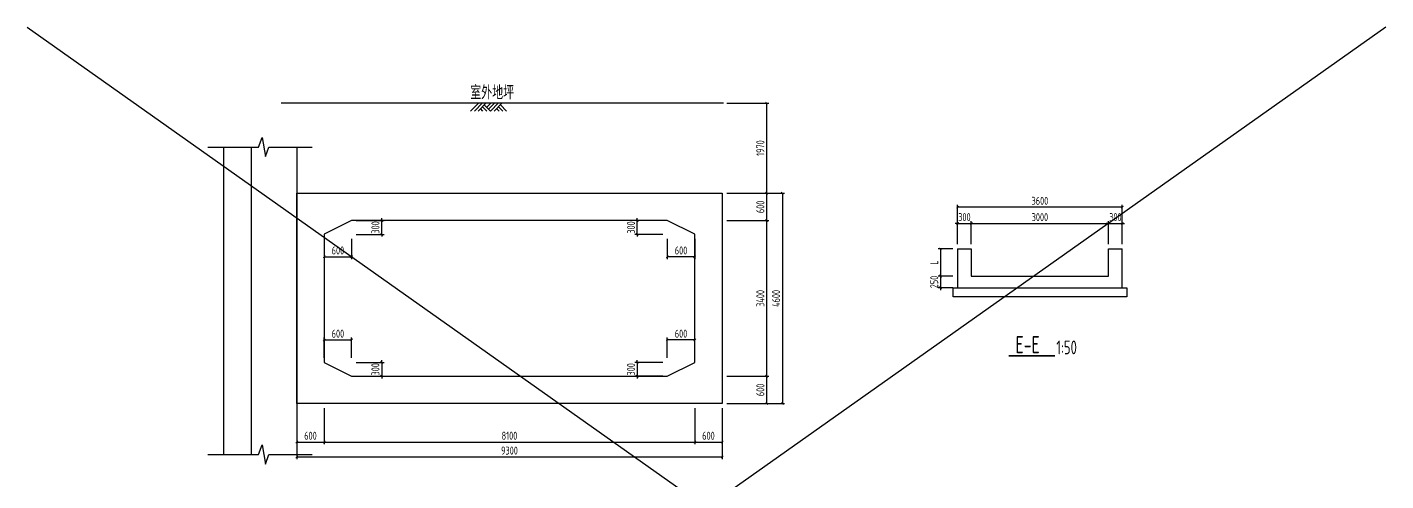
# Model space of a CAD drawing. Header units: millimetres. Extents: x -897614 to 191467, y -439928 to 101803.
# Drawn here: x -779149 to -749449, y -141872 to -131958 of the extents above; entities that cross this region are included whole.
import ezdxf

# ---------------------------------------------------------------- set-up
doc = ezdxf.new("R2010")
doc.units = ezdxf.units.MM
doc.header["$LTSCALE"] = 1000
for name, color, linetype in [('DC', 7, 'Continuous'), ('DIM_LEAD', 3, 'Continuous'), ('DIM_SYMB', 3, 'Continuous'), ('gps', 233, 'Continuous'), ('HC_ZP', 4, 'Continuous'), ('PUB_TEXT', 7, 'Continuous'), ('备注', 1, 'Continuous')]:
    doc.layers.add(name, color=color, linetype=linetype)
doc.layers.add('WALL', color=6, linetype='Continuous', lineweight=30)
doc.styles.add('GPS', font='txt1.shx', dxfattribs={"width": 0.8, "bigfont": 'hztxt.shx'})
doc.styles.add('TSSD', font='tssdeng.shx', dxfattribs={"width": 0.7, "bigfont": 'tssdchn.shx'})
doc.dimstyles.new('TSD', dxfattribs={"dimtxt": 350, "dimasz": 100, "dimexe": 100, "dimexo": 200, "dimgap": 100, "dimtad": 1, "dimdec": 0, "dimzin": 0, "dimdsep": 46, "dimtxsty": 'TSSD', "dimblk": 'ARCHTICK', "dimcen": 0.09, "dimclrt": 7, "dimazin": 2, "dimtfac": 1, "dimtdec": 0, "dimtix": 1, "dimtmove": 2, "dimatfit": 3, "dimfxl": 0, "dimtolj": 1, "dimtzin": 0, "dimarcsym": 0})

# ---------------------------------------------------------------- blocks, each defined once
blk = doc.blocks.new('_ArchTick')
at = {"color": 0, "linetype": 'ByBlock', "const_width": 0.4}
blk.add_lwpolyline([(-0.5, -0.5), (0.5, 0.5)], dxfattribs=at)
blk = doc.blocks.new('*D1017')
at = {"layer": 'Defpoints', "color": 0, "transparency": 16777216}
for p in [(-758811, -136802), (-759184, -137402), (-758811, -137402)]:
    blk.add_point(p, dxfattribs=at)
at = {"layer": 'DIM_LEAD', "color": 0, "lineweight": -2, "transparency": 16777216}
for p, q in [((-758911, -136802), (-759234, -136802)), ((-759184, -136802), (-759184, -137402)), ((-758911, -137402), (-759234, -137402))]:
    blk.add_line(p, q, dxfattribs=at)
at = {"layer": 'DIM_LEAD', "color": 0, "lineweight": -2, "transparency": 16777216, "xscale": 50, "yscale": 50, "zscale": 50}
for p, rotation in [((-759184, -136802), 90), ((-759184, -137402), 270)]:
    blk.add_blockref('_ArchTick', p, dxfattribs=dict(at, rotation=rotation))
at = {"layer": 'DIM_LEAD', "color": 7, "transparency": 16777216, "insert": (-759322, -137102), "char_height": 175, "attachment_point": 5, "rotation": 90, "style": 'TSSD'}
blk.add_mtext('\\A1;L', dxfattribs=at)
blk = doc.blocks.new('*D1018')
at = {"layer": 'Defpoints', "color": 0, "transparency": 16777216}
for p in [(-758811, -137402), (-759184, -137652), (-758811, -137652)]:
    blk.add_point(p, dxfattribs=at)
at = {"layer": 'DIM_LEAD', "color": 0, "lineweight": -2, "transparency": 16777216}
for p, q in [((-758911, -137402), (-759234, -137402)), ((-759184, -137402), (-759184, -137352)), ((-759184, -137402), (-759184, -137652)), ((-758911, -137652), (-759234, -137652)), ((-759184, -137652), (-759184, -137702))]:
    blk.add_line(p, q, dxfattribs=at)
at = {"layer": 'DIM_LEAD', "color": 0, "lineweight": -2, "transparency": 16777216, "xscale": 50, "yscale": 50, "zscale": 50}
for p, rotation in [((-759184, -137402), 270), ((-759184, -137652), 90)]:
    blk.add_blockref('_ArchTick', p, dxfattribs=dict(at, rotation=rotation))
at = {"layer": 'DIM_LEAD', "color": 7, "transparency": 16777216, "insert": (-759322, -137527), "char_height": 175, "attachment_point": 5, "rotation": 90, "style": 'TSSD'}
blk.add_mtext('\\A1;250', dxfattribs=at)
blk = doc.blocks.new('*D1019')
at = {"layer": 'Defpoints', "color": 0, "transparency": 16777216}
for p in [(-758511, -136246), (-758811, -136802), (-758511, -136802)]:
    blk.add_point(p, dxfattribs=at)
at = {"layer": 'DIM_LEAD', "color": 0, "lineweight": -2, "transparency": 16777216}
for p, q in [((-758811, -136246), (-758861, -136246)), ((-758811, -136702), (-758811, -136196)), ((-758811, -136246), (-758511, -136246)), ((-758511, -136702), (-758511, -136196)), ((-758511, -136246), (-758461, -136246))]:
    blk.add_line(p, q, dxfattribs=at)
at = {"layer": 'DIM_LEAD', "color": 0, "lineweight": -2, "transparency": 16777216, "xscale": 50, "yscale": 50, "zscale": 50}
blk.add_blockref('_ArchTick', (-758811, -136246), dxfattribs=at)
at = {"layer": 'DIM_LEAD', "color": 0, "lineweight": -2, "transparency": 16777216, "xscale": 50, "yscale": 50, "zscale": 50, "rotation": 180}
blk.add_blockref('_ArchTick', (-758511, -136246), dxfattribs=at)
at = {"layer": 'DIM_LEAD', "color": 7, "transparency": 16777216, "insert": (-758661, -136109), "char_height": 175, "attachment_point": 5, "style": 'TSSD'}
blk.add_mtext('\\A1;300', dxfattribs=at)
blk = doc.blocks.new('*D1020')
at = {"layer": 'Defpoints', "color": 0, "transparency": 16777216}
for p in [(-755511, -136246), (-758511, -136802), (-755511, -136802)]:
    blk.add_point(p, dxfattribs=at)
at = {"layer": 'DIM_LEAD', "color": 0, "lineweight": -2, "transparency": 16777216}
for p, q in [((-758511, -136702), (-758511, -136196)), ((-758511, -136246), (-755511, -136246)), ((-755511, -136702), (-755511, -136196))]:
    blk.add_line(p, q, dxfattribs=at)
at = {"layer": 'DIM_LEAD', "color": 0, "lineweight": -2, "transparency": 16777216, "xscale": 50, "yscale": 50, "zscale": 50, "rotation": 180}
blk.add_blockref('_ArchTick', (-758511, -136246), dxfattribs=at)
at = {"layer": 'DIM_LEAD', "color": 0, "lineweight": -2, "transparency": 16777216, "xscale": 50, "yscale": 50, "zscale": 50}
blk.add_blockref('_ArchTick', (-755511, -136246), dxfattribs=at)
at = {"layer": 'DIM_LEAD', "color": 7, "transparency": 16777216, "insert": (-757011, -136109), "char_height": 175, "attachment_point": 5, "style": 'TSSD'}
blk.add_mtext('\\A1;3000', dxfattribs=at)
blk = doc.blocks.new('*D1021')
at = {"layer": 'Defpoints', "color": 0, "transparency": 16777216}
for p in [(-755211, -136246), (-755511, -136802), (-755211, -136802)]:
    blk.add_point(p, dxfattribs=at)
at = {"layer": 'DIM_LEAD', "color": 0, "lineweight": -2, "transparency": 16777216}
for p, q in [((-755511, -136246), (-755561, -136246)), ((-755511, -136702), (-755511, -136196)), ((-755511, -136246), (-755211, -136246)), ((-755211, -136702), (-755211, -136196)), ((-755211, -136246), (-755161, -136246))]:
    blk.add_line(p, q, dxfattribs=at)
at = {"layer": 'DIM_LEAD', "color": 0, "lineweight": -2, "transparency": 16777216, "xscale": 50, "yscale": 50, "zscale": 50}
blk.add_blockref('_ArchTick', (-755511, -136246), dxfattribs=at)
at = {"layer": 'DIM_LEAD', "color": 0, "lineweight": -2, "transparency": 16777216, "xscale": 50, "yscale": 50, "zscale": 50, "rotation": 180}
blk.add_blockref('_ArchTick', (-755211, -136246), dxfattribs=at)
at = {"layer": 'DIM_LEAD', "color": 7, "transparency": 16777216, "insert": (-755361, -136109), "char_height": 175, "attachment_point": 5, "style": 'TSSD'}
blk.add_mtext('\\A1;300', dxfattribs=at)
blk = doc.blocks.new('*D1022')
at = {"layer": 'Defpoints', "color": 0, "transparency": 16777216}
for p in [(-758811, -135890), (-758811, -136802), (-755211, -136802)]:
    blk.add_point(p, dxfattribs=at)
at = {"layer": 'DIM_LEAD', "color": 0, "lineweight": -2, "transparency": 16777216}
for p, q in [((-758811, -136702), (-758811, -135840)), ((-755211, -135890), (-758811, -135890)), ((-755211, -136702), (-755211, -135840))]:
    blk.add_line(p, q, dxfattribs=at)
at = {"layer": 'DIM_LEAD', "color": 0, "lineweight": -2, "transparency": 16777216, "xscale": 50, "yscale": 50, "zscale": 50, "rotation": 180}
blk.add_blockref('_ArchTick', (-758811, -135890), dxfattribs=at)
at = {"layer": 'DIM_LEAD', "color": 0, "lineweight": -2, "transparency": 16777216, "xscale": 50, "yscale": 50, "zscale": 50}
blk.add_blockref('_ArchTick', (-755211, -135890), dxfattribs=at)
at = {"layer": 'DIM_LEAD', "color": 7, "transparency": 16777216, "insert": (-757011, -135753), "char_height": 175, "attachment_point": 5, "style": 'TSSD'}
blk.add_mtext('\\A1;3600', dxfattribs=at)
blk = doc.blocks.new('*D1064')
at = {"layer": 'Defpoints', "color": 0, "transparency": 16777216}
for p in [(-773256, -140185), (-772656, -140185, 0), (-772656, -141024)]:
    blk.add_point(p, dxfattribs=at)
at = {"layer": 'DIM_LEAD', "color": 0, "lineweight": -2, "transparency": 16777216}
for p, q in [((-773256, -140285), (-773256, -141074)), ((-772656, -140285), (-772656, -141074)), ((-773256, -141024), (-772656, -141024))]:
    blk.add_line(p, q, dxfattribs=at)
at = {"layer": 'DIM_LEAD', "color": 0, "lineweight": -2, "transparency": 16777216, "xscale": 50, "yscale": 50, "zscale": 50, "rotation": 180}
blk.add_blockref('_ArchTick', (-773256, -141024), dxfattribs=at)
at = {"layer": 'DIM_LEAD', "color": 0, "lineweight": -2, "transparency": 16777216, "xscale": 50, "yscale": 50, "zscale": 50}
blk.add_blockref('_ArchTick', (-772656, -141024), dxfattribs=at)
at = {"layer": 'DIM_LEAD', "color": 7, "transparency": 16777216, "insert": (-772956, -140886), "char_height": 175, "attachment_point": 5, "style": 'TSSD'}
blk.add_mtext('\\A1;600', dxfattribs=at)
blk = doc.blocks.new('*D1065')
at = {"layer": 'Defpoints', "color": 0, "transparency": 16777216}
for p in [(-772656, -140185, 0), (-764556, -140185, 0), (-764556, -141024)]:
    blk.add_point(p, dxfattribs=at)
at = {"layer": 'DIM_LEAD', "color": 0, "lineweight": -2, "transparency": 16777216}
for p, q in [((-772656, -140285), (-772656, -141074)), ((-764556, -140285), (-764556, -141074)), ((-772656, -141024), (-764556, -141024))]:
    blk.add_line(p, q, dxfattribs=at)
at = {"layer": 'DIM_LEAD', "color": 0, "lineweight": -2, "transparency": 16777216, "xscale": 50, "yscale": 50, "zscale": 50, "rotation": 180}
blk.add_blockref('_ArchTick', (-772656, -141024), dxfattribs=at)
at = {"layer": 'DIM_LEAD', "color": 0, "lineweight": -2, "transparency": 16777216, "xscale": 50, "yscale": 50, "zscale": 50}
blk.add_blockref('_ArchTick', (-764556, -141024), dxfattribs=at)
at = {"layer": 'DIM_LEAD', "color": 7, "transparency": 16777216, "insert": (-768606, -140886), "char_height": 175, "attachment_point": 5, "style": 'TSSD'}
blk.add_mtext('\\A1;8100', dxfattribs=at)
blk = doc.blocks.new('*D1066')
at = {"layer": 'Defpoints', "color": 0, "transparency": 16777216}
for p in [(-764556, -140185, 0), (-763956, -140185), (-763956, -141024)]:
    blk.add_point(p, dxfattribs=at)
at = {"layer": 'DIM_LEAD', "color": 0, "lineweight": -2, "transparency": 16777216}
for p, q in [((-764556, -140285), (-764556, -141074)), ((-763956, -140285), (-763956, -141074)), ((-764556, -141024), (-763956, -141024))]:
    blk.add_line(p, q, dxfattribs=at)
at = {"layer": 'DIM_LEAD', "color": 0, "lineweight": -2, "transparency": 16777216, "xscale": 50, "yscale": 50, "zscale": 50, "rotation": 180}
blk.add_blockref('_ArchTick', (-764556, -141024), dxfattribs=at)
at = {"layer": 'DIM_LEAD', "color": 0, "lineweight": -2, "transparency": 16777216, "xscale": 50, "yscale": 50, "zscale": 50}
blk.add_blockref('_ArchTick', (-763956, -141024), dxfattribs=at)
at = {"layer": 'DIM_LEAD', "color": 7, "transparency": 16777216, "insert": (-764256, -140886), "char_height": 175, "attachment_point": 5, "style": 'TSSD'}
blk.add_mtext('\\A1;600', dxfattribs=at)
blk = doc.blocks.new('*D1067')
at = {"layer": 'Defpoints', "color": 0, "transparency": 16777216}
for p in [(-773256, -140185), (-763956, -140185), (-763956, -141349)]:
    blk.add_point(p, dxfattribs=at)
at = {"layer": 'DIM_LEAD', "color": 0, "lineweight": -2, "transparency": 16777216}
for p, q in [((-773256, -140285), (-773256, -141399)), ((-763956, -140285), (-763956, -141399)), ((-773256, -141349), (-763956, -141349))]:
    blk.add_line(p, q, dxfattribs=at)
at = {"layer": 'DIM_LEAD', "color": 0, "lineweight": -2, "transparency": 16777216, "xscale": 50, "yscale": 50, "zscale": 50, "rotation": 180}
blk.add_blockref('_ArchTick', (-773256, -141349), dxfattribs=at)
at = {"layer": 'DIM_LEAD', "color": 0, "lineweight": -2, "transparency": 16777216, "xscale": 50, "yscale": 50, "zscale": 50}
blk.add_blockref('_ArchTick', (-763956, -141349), dxfattribs=at)
at = {"layer": 'DIM_LEAD', "color": 7, "transparency": 16777216, "insert": (-768606, -141211), "char_height": 175, "attachment_point": 5, "style": 'TSSD'}
blk.add_mtext('\\A1;9300', dxfattribs=at)
blk = doc.blocks.new('*D1068')
at = {"layer": 'Defpoints', "color": 0, "transparency": 16777216}
for p in [(-763956, -139585), (-762984, -139585), (-763956, -140185)]:
    blk.add_point(p, dxfattribs=at)
at = {"layer": 'DIM_LEAD', "color": 0, "lineweight": -2, "transparency": 16777216}
for p, q in [((-763856, -139585), (-762934, -139585)), ((-762984, -140185), (-762984, -139585)), ((-763856, -140185), (-762934, -140185))]:
    blk.add_line(p, q, dxfattribs=at)
at = {"layer": 'DIM_LEAD', "color": 0, "lineweight": -2, "transparency": 16777216, "xscale": 50, "yscale": 50, "zscale": 50}
for p, rotation in [((-762984, -139585), 90), ((-762984, -140185), 270)]:
    blk.add_blockref('_ArchTick', p, dxfattribs=dict(at, rotation=rotation))
at = {"layer": 'DIM_LEAD', "color": 7, "transparency": 16777216, "insert": (-763122, -139885), "char_height": 175, "attachment_point": 5, "rotation": 90, "style": 'TSSD'}
blk.add_mtext('\\A1;600', dxfattribs=at)
blk = doc.blocks.new('*D1069')
at = {"layer": 'Defpoints', "color": 0, "transparency": 16777216}
for p in [(-763956, -136185, 0), (-762984, -136185), (-763956, -139585)]:
    blk.add_point(p, dxfattribs=at)
at = {"layer": 'DIM_LEAD', "color": 0, "lineweight": -2, "transparency": 16777216}
for p, q in [((-763856, -136185), (-762934, -136185)), ((-762984, -139585), (-762984, -136185)), ((-763856, -139585), (-762934, -139585))]:
    blk.add_line(p, q, dxfattribs=at)
at = {"layer": 'DIM_LEAD', "color": 0, "lineweight": -2, "transparency": 16777216, "xscale": 50, "yscale": 50, "zscale": 50}
for p, rotation in [((-762984, -136185), 90), ((-762984, -139585), 270)]:
    blk.add_blockref('_ArchTick', p, dxfattribs=dict(at, rotation=rotation))
at = {"layer": 'DIM_LEAD', "color": 7, "transparency": 16777216, "insert": (-763122, -137885), "char_height": 175, "attachment_point": 5, "rotation": 90, "style": 'TSSD'}
blk.add_mtext('\\A1;3400', dxfattribs=at)
blk = doc.blocks.new('*D1070')
at = {"layer": 'Defpoints', "color": 0, "transparency": 16777216}
for p in [(-763956, -135585), (-762984, -135585), (-763956, -136185, 0)]:
    blk.add_point(p, dxfattribs=at)
at = {"layer": 'DIM_LEAD', "color": 0, "lineweight": -2, "transparency": 16777216}
for p, q in [((-763856, -135585), (-762934, -135585)), ((-762984, -136185), (-762984, -135585)), ((-763856, -136185), (-762934, -136185))]:
    blk.add_line(p, q, dxfattribs=at)
at = {"layer": 'DIM_LEAD', "color": 0, "lineweight": -2, "transparency": 16777216, "xscale": 50, "yscale": 50, "zscale": 50}
for p, rotation in [((-762984, -135585), 90), ((-762984, -136185), 270)]:
    blk.add_blockref('_ArchTick', p, dxfattribs=dict(at, rotation=rotation))
at = {"layer": 'DIM_LEAD', "color": 7, "transparency": 16777216, "insert": (-763122, -135885), "char_height": 175, "attachment_point": 5, "rotation": 90, "style": 'TSSD'}
blk.add_mtext('\\A1;600', dxfattribs=at)
blk = doc.blocks.new('*D1071')
at = {"layer": 'Defpoints', "color": 0, "transparency": 16777216}
for p in [(-763956, -135585), (-763956, -140185), (-762641, -140185)]:
    blk.add_point(p, dxfattribs=at)
at = {"layer": 'DIM_LEAD', "color": 0, "lineweight": -2, "transparency": 16777216}
for p, q in [((-763856, -135585), (-762591, -135585)), ((-762641, -135585), (-762641, -140185)), ((-763856, -140185), (-762591, -140185))]:
    blk.add_line(p, q, dxfattribs=at)
at = {"layer": 'DIM_LEAD', "color": 0, "lineweight": -2, "transparency": 16777216, "xscale": 50, "yscale": 50, "zscale": 50}
for p, rotation in [((-762641, -135585), 90), ((-762641, -140185), 270)]:
    blk.add_blockref('_ArchTick', p, dxfattribs=dict(at, rotation=rotation))
at = {"layer": 'DIM_LEAD', "color": 7, "transparency": 16777216, "insert": (-762778, -137885), "char_height": 175, "attachment_point": 5, "rotation": 90, "style": 'TSSD'}
blk.add_mtext('\\A1;4600', dxfattribs=at)
blk = doc.blocks.new('*D1072')
at = {"layer": 'Defpoints', "color": 0, "transparency": 16777216}
for p in [(-772656, -136485, 0), (-772056, -136485), (-772056, -136976)]:
    blk.add_point(p, dxfattribs=at)
at = {"layer": 'DIM_LEAD', "color": 0, "lineweight": -2, "transparency": 16777216}
for p, q in [((-772656, -136585), (-772656, -137026)), ((-772056, -136585), (-772056, -137026)), ((-772656, -136976), (-772056, -136976))]:
    blk.add_line(p, q, dxfattribs=at)
at = {"layer": 'DIM_LEAD', "color": 0, "lineweight": -2, "transparency": 16777216, "xscale": 50, "yscale": 50, "zscale": 50, "rotation": 180}
blk.add_blockref('_ArchTick', (-772656, -136976), dxfattribs=at)
at = {"layer": 'DIM_LEAD', "color": 0, "lineweight": -2, "transparency": 16777216, "xscale": 50, "yscale": 50, "zscale": 50}
blk.add_blockref('_ArchTick', (-772056, -136976), dxfattribs=at)
at = {"layer": 'DIM_LEAD', "color": 7, "transparency": 16777216, "insert": (-772356, -136838), "char_height": 175, "attachment_point": 5, "style": 'TSSD'}
blk.add_mtext('\\A1;600', dxfattribs=at)
blk = doc.blocks.new('*D1073')
at = {"layer": 'Defpoints', "color": 0, "transparency": 16777216}
for p in [(-772056, -136185, 0), (-771399, -136185), (-772056, -136485)]:
    blk.add_point(p, dxfattribs=at)
at = {"layer": 'DIM_LEAD', "color": 0, "lineweight": -2, "transparency": 16777216}
for p, q in [((-771956, -136185), (-771349, -136185)), ((-771399, -136185), (-771399, -136135)), ((-771399, -136485), (-771399, -136185)), ((-771956, -136485), (-771349, -136485)), ((-771399, -136485), (-771399, -136535))]:
    blk.add_line(p, q, dxfattribs=at)
at = {"layer": 'DIM_LEAD', "color": 0, "lineweight": -2, "transparency": 16777216, "xscale": 50, "yscale": 50, "zscale": 50}
for p, rotation in [((-771399, -136185), 270), ((-771399, -136485), 90)]:
    blk.add_blockref('_ArchTick', p, dxfattribs=dict(at, rotation=rotation))
at = {"layer": 'DIM_LEAD', "color": 7, "transparency": 16777216, "insert": (-771537, -136335), "char_height": 175, "attachment_point": 5, "rotation": 90, "style": 'TSSD'}
blk.add_mtext('\\A1;300', dxfattribs=at)
blk = doc.blocks.new('*D1074')
at = {"layer": 'Defpoints', "color": 0, "transparency": 16777216}
for p in [(-765156, -136485), (-764556, -136485, 0), (-765156, -136976)]:
    blk.add_point(p, dxfattribs=at)
at = {"layer": 'DIM_LEAD', "color": 0, "lineweight": -2, "transparency": 16777216}
for p, q in [((-765156, -136585), (-765156, -137026)), ((-764556, -136585), (-764556, -137026)), ((-764556, -136976), (-765156, -136976))]:
    blk.add_line(p, q, dxfattribs=at)
at = {"layer": 'DIM_LEAD', "color": 0, "lineweight": -2, "transparency": 16777216, "xscale": 50, "yscale": 50, "zscale": 50, "rotation": 180}
blk.add_blockref('_ArchTick', (-765156, -136976), dxfattribs=at)
at = {"layer": 'DIM_LEAD', "color": 0, "lineweight": -2, "transparency": 16777216, "xscale": 50, "yscale": 50, "zscale": 50}
blk.add_blockref('_ArchTick', (-764556, -136976), dxfattribs=at)
at = {"layer": 'DIM_LEAD', "color": 7, "transparency": 16777216, "insert": (-764856, -136838), "char_height": 175, "attachment_point": 5, "style": 'TSSD'}
blk.add_mtext('\\A1;600', dxfattribs=at)
blk = doc.blocks.new('*D1075')
at = {"layer": 'Defpoints', "color": 0, "transparency": 16777216}
for p in [(-765813, -136185), (-765156, -136185, 0), (-765156, -136485)]:
    blk.add_point(p, dxfattribs=at)
at = {"layer": 'DIM_LEAD', "color": 0, "lineweight": -2, "transparency": 16777216}
for p, q in [((-765256, -136185), (-765863, -136185)), ((-765813, -136185), (-765813, -136135)), ((-765813, -136485), (-765813, -136185)), ((-765256, -136485), (-765863, -136485)), ((-765813, -136485), (-765813, -136535))]:
    blk.add_line(p, q, dxfattribs=at)
at = {"layer": 'DIM_LEAD', "color": 0, "lineweight": -2, "transparency": 16777216, "xscale": 50, "yscale": 50, "zscale": 50}
for p, rotation in [((-765813, -136185), 270), ((-765813, -136485), 90)]:
    blk.add_blockref('_ArchTick', p, dxfattribs=dict(at, rotation=rotation))
at = {"layer": 'DIM_LEAD', "color": 7, "transparency": 16777216, "insert": (-765950, -136335), "char_height": 175, "attachment_point": 5, "rotation": 90, "style": 'TSSD'}
blk.add_mtext('\\A1;300', dxfattribs=at)
blk = doc.blocks.new('*D1076')
at = {"layer": 'Defpoints', "color": 0, "transparency": 16777216}
for p in [(-772056, -138793), (-772656, -139285, 0), (-772056, -139285)]:
    blk.add_point(p, dxfattribs=at)
at = {"layer": 'DIM_LEAD', "color": 0, "lineweight": -2, "transparency": 16777216}
for p, q in [((-772656, -139185), (-772656, -138743)), ((-772656, -138793), (-772056, -138793)), ((-772056, -139185), (-772056, -138743))]:
    blk.add_line(p, q, dxfattribs=at)
at = {"layer": 'DIM_LEAD', "color": 0, "lineweight": -2, "transparency": 16777216, "xscale": 50, "yscale": 50, "zscale": 50, "rotation": 180}
blk.add_blockref('_ArchTick', (-772656, -138793), dxfattribs=at)
at = {"layer": 'DIM_LEAD', "color": 0, "lineweight": -2, "transparency": 16777216, "xscale": 50, "yscale": 50, "zscale": 50}
blk.add_blockref('_ArchTick', (-772056, -138793), dxfattribs=at)
at = {"layer": 'DIM_LEAD', "color": 7, "transparency": 16777216, "insert": (-772356, -138656), "char_height": 175, "attachment_point": 5, "style": 'TSSD'}
blk.add_mtext('\\A1;600', dxfattribs=at)
blk = doc.blocks.new('*D1077')
at = {"layer": 'Defpoints', "color": 0, "transparency": 16777216}
for p in [(-772056, -139285), (-772056, -139585, 0), (-771399, -139585)]:
    blk.add_point(p, dxfattribs=at)
at = {"layer": 'DIM_LEAD', "color": 0, "lineweight": -2, "transparency": 16777216}
for p, q in [((-771956, -139285), (-771349, -139285)), ((-771399, -139285), (-771399, -139235)), ((-771399, -139285), (-771399, -139585)), ((-771956, -139585), (-771349, -139585)), ((-771399, -139585), (-771399, -139635))]:
    blk.add_line(p, q, dxfattribs=at)
at = {"layer": 'DIM_LEAD', "color": 0, "lineweight": -2, "transparency": 16777216, "xscale": 50, "yscale": 50, "zscale": 50}
for p, rotation in [((-771399, -139285), 270), ((-771399, -139585), 90)]:
    blk.add_blockref('_ArchTick', p, dxfattribs=dict(at, rotation=rotation))
at = {"layer": 'DIM_LEAD', "color": 7, "transparency": 16777216, "insert": (-771537, -139435), "char_height": 175, "attachment_point": 5, "rotation": 90, "style": 'TSSD'}
blk.add_mtext('\\A1;300', dxfattribs=at)
blk = doc.blocks.new('*D1078')
at = {"layer": 'Defpoints', "color": 0, "transparency": 16777216}
for p in [(-765156, -138793), (-765156, -139285), (-764556, -139285, 0)]:
    blk.add_point(p, dxfattribs=at)
at = {"layer": 'DIM_LEAD', "color": 0, "lineweight": -2, "transparency": 16777216}
for p, q in [((-765156, -139185), (-765156, -138743)), ((-764556, -138793), (-765156, -138793)), ((-764556, -139185), (-764556, -138743))]:
    blk.add_line(p, q, dxfattribs=at)
at = {"layer": 'DIM_LEAD', "color": 0, "lineweight": -2, "transparency": 16777216, "xscale": 50, "yscale": 50, "zscale": 50, "rotation": 180}
blk.add_blockref('_ArchTick', (-765156, -138793), dxfattribs=at)
at = {"layer": 'DIM_LEAD', "color": 0, "lineweight": -2, "transparency": 16777216, "xscale": 50, "yscale": 50, "zscale": 50}
blk.add_blockref('_ArchTick', (-764556, -138793), dxfattribs=at)
at = {"layer": 'DIM_LEAD', "color": 7, "transparency": 16777216, "insert": (-764856, -138656), "char_height": 175, "attachment_point": 5, "style": 'TSSD'}
blk.add_mtext('\\A1;600', dxfattribs=at)
blk = doc.blocks.new('*D1079')
at = {"layer": 'Defpoints', "color": 0, "transparency": 16777216}
for p in [(-765156, -139285), (-765813, -139585), (-765156, -139585, 0)]:
    blk.add_point(p, dxfattribs=at)
at = {"layer": 'DIM_LEAD', "color": 0, "lineweight": -2, "transparency": 16777216}
for p, q in [((-765256, -139285), (-765863, -139285)), ((-765813, -139285), (-765813, -139235)), ((-765813, -139285), (-765813, -139585)), ((-765256, -139585), (-765863, -139585)), ((-765813, -139585), (-765813, -139635))]:
    blk.add_line(p, q, dxfattribs=at)
at = {"layer": 'DIM_LEAD', "color": 0, "lineweight": -2, "transparency": 16777216, "xscale": 50, "yscale": 50, "zscale": 50}
for p, rotation in [((-765813, -139285), 270), ((-765813, -139585), 90)]:
    blk.add_blockref('_ArchTick', p, dxfattribs=dict(at, rotation=rotation))
at = {"layer": 'DIM_LEAD', "color": 7, "transparency": 16777216, "insert": (-765950, -139435), "char_height": 175, "attachment_point": 5, "rotation": 90, "style": 'TSSD'}
blk.add_mtext('\\A1;300', dxfattribs=at)
blk = doc.blocks.new('*D1133')
at = {"layer": 'Defpoints', "color": 0, "transparency": 16777216}
for p in [(-763956, -133615), (-762984, -133615), (-763956, -135585)]:
    blk.add_point(p, dxfattribs=at)
at = {"layer": 'DIM_LEAD', "color": 0, "lineweight": -2, "transparency": 16777216}
for p, q in [((-763856, -133615), (-762934, -133615)), ((-762984, -135585), (-762984, -133615)), ((-763856, -135585), (-762934, -135585))]:
    blk.add_line(p, q, dxfattribs=at)
at = {"layer": 'DIM_LEAD', "color": 0, "lineweight": -2, "transparency": 16777216, "xscale": 50, "yscale": 50, "zscale": 50}
for p, rotation in [((-762984, -133615), 90), ((-762984, -135585), 270)]:
    blk.add_blockref('_ArchTick', p, dxfattribs=dict(at, rotation=rotation))
at = {"layer": 'DIM_LEAD', "color": 7, "transparency": 16777216, "insert": (-763122, -134600), "char_height": 175, "attachment_point": 5, "rotation": 90, "style": 'TSSD'}
blk.add_mtext('\\A1;1970', dxfattribs=at)
blk = doc.blocks.new('A$C29BB62FB')
at = {"color": 5}
for p, q in [((341, 7962), (341, 1242)), ((941, 7962), (941, 1242)), ((1941, 7962), (1941, 1242))]:
    blk.add_line(p, q, dxfattribs=at)
at = {"color": 5, "elevation": 0}
for points in [[(0, 7962), (1107, 7962), (1182, 8172), (1256, 7752), (1332, 7962), (2278, 7962)], [(0, 1242), (1107, 1242), (1182, 1452), (1256, 1032), (1332, 1242), (2278, 1242)]]:
    blk.add_lwpolyline(points, dxfattribs=at)

msp = doc.modelspace()

# ---------------------------------------------------------------- linework, layer by layer
at = {"layer": 'DC'}
msp.add_lwpolyline([(-758910.78372, -137651.91824), (-755110.78372, -137651.91824), (-755110.78372, -137851.91824), (-758910.78372, -137851.91824)], close=True, dxfattribs=at)
at = {"layer": 'DIM_SYMB', "const_width": 40}
msp.add_lwpolyline([(-757692.67557, -139140.34346), (-756681.50234, -139140.34354)], dxfattribs=at)
at = {"layer": 'gps'}
for p, q in [((-769455.44771, -133790.62268), (-769279.4789, -133614.65387)), ((-769373.14072, -133790.62268), (-769197.17191, -133614.65387)), ((-769290.83373, -133790.62268), (-769114.86492, -133614.65387)), ((-769103.5101, -133708.31569), (-769009.84828, -133614.65387)), ((-769062.3566, -133749.46918), (-768927.54129, -133614.65387)), ((-769021.20311, -133790.62268), (-768845.2343, -133614.65387)), ((-768938.89612, -133790.62268), (-768762.92731, -133614.65387)), ((-769185.81709, -133790.62268), (-769238.32541, -133738.11436)), ((-769103.5101, -133790.62268), (-769197.17191, -133696.96086)), ((-769021.20311, -133790.62268), (-769156.01842, -133655.80737)), ((-768833.87948, -133790.62268), (-768886.3878, -133738.11436)), ((-768751.57249, -133790.62268), (-768845.2343, -133696.96086)), ((-768669.2655, -133790.62268), (-768804.08081, -133655.80737))]:
    msp.add_line(p, q, dxfattribs=at)
at = {"layer": 'HC_ZP', "color": 7}
msp.add_lwpolyline([(-773596.76198, -133614.65387), (-763929.09264, -133614.65387)], dxfattribs=at)
at = {"layer": 'WALL'}
msp.add_lwpolyline([(-763956.02885, -140184.65387), (-773256.02809, -140184.65387), (-773256.02809, -135584.65387), (-763956.02885, -135584.65387)], close=True, dxfattribs=at)
at = {"layer": 'WALL', "elevation": 0}
msp.add_lwpolyline([(-765156.02886, -139584.65387), (-764556.02886, -139284.65387), (-764556.02886, -136484.65387), (-765156.02886, -136184.65387), (-772056.02886, -136184.65387), (-772656.02886, -136484.65387), (-772656.02886, -139284.65387), (-772056.02886, -139584.65387)], close=True, dxfattribs=at)
msp.add_lwpolyline([(-772656.02886, -136484.65387), (-772656.02886, -139284.65387)], dxfattribs=at)
at = {"layer": 'WALL'}
for points in [[(-758810.78372, -136801.91824), (-758810.78372, -137651.91824), (-755210.78372, -137651.91824), (-755210.78372, -136801.91824)], [(-758810.78372, -136801.91824), (-758510.78372, -136801.91824)], [(-758510.78372, -136801.91824), (-758510.78372, -137401.91824), (-755510.78372, -137401.91824), (-755510.78372, -136801.91824)], [(-755510.78372, -136801.91824), (-755210.78372, -136801.91824)]]:
    msp.add_lwpolyline(points, dxfattribs=at)
at = {"layer": '备注', "color": 1}
for p, q in [((-779149.26422, -131957.70519), (-749449.26422, -152957.70519)), ((-749449.26422, -131957.70519), (-779149.26422, -152957.70519))]:
    msp.add_line(p, q, dxfattribs=at)

# ---------------------------------------------------------------- block references
msp.add_blockref('A$C29BB62FB', (-775196.71895, -142539.31239))

# ---------------------------------------------------------------- texts
at = {"layer": 'gps', "color": 7, "style": 'GPS', "width": 0.8}
msp.add_text('室外地坪', height=300, dxfattribs=at).set_placement((-769464.80031, -133535.06629))
at = {"layer": 'PUB_TEXT', "style": 'TSSD', "width": 0.7}
for s, height, p in [('E-E', 375, (-757544.63484, -139083.76743)), ('1:50', 300, (-756651.47305, -139105.50244))]:
    msp.add_text(s, height=height, rotation=359.999999146, dxfattribs=at).set_placement(p)

# ---------------------------------------------------------------- dimensions: what is measured, and where the dimension line sits
at = {"layer": 'DIM_LEAD'}
for base, p1, p2, angle, picture, middle in [((-762984.34306, -133614.65387), (-763956.02885, -135584.65387), (-763956.02885, -133614.65387), 90, '*D1133', (-763121.84306, -134599.65387)), ((-762984.34306, -135584.65387), (-763956.02885, -136184.65387, 0), (-763956.02885, -135584.65387), 90, '*D1070', (-763121.84306, -135884.65387)), ((-762640.79877, -140184.65387), (-763956.02885, -135584.65387), (-763956.02885, -140184.65387), 90, '*D1071', (-762778.29877, -137884.65387)), ((-771399.34612, -136184.65387), (-772056.02886, -136484.65387), (-772056.02886, -136184.65387, 0), 90, '*D1073', (-771536.84612, -136334.65387)), ((-765812.71159, -136184.65387), (-765156.02886, -136484.65387), (-765156.02886, -136184.65387, 0), 90, '*D1075', (-765950.21159, -136334.65387)), ((-762984.34306, -136184.65387), (-763956.02885, -139584.65387), (-763956.02885, -136184.65387, 0), 90, '*D1069', (-763121.84306, -137884.65387)), ((-765156.02886, -136975.91305), (-764556.02886, -136484.65387, 0), (-765156.02886, -136484.65387), 180, '*D1074', (-764856.02886, -136838.41305)), ((-759184.11574, -137651.91824), (-758810.78372, -137401.91824), (-758810.78372, -137651.91824), 90, '*D1018', (-759321.61574, -137526.91824)), ((-765156.02886, -138793.3947), (-764556.02886, -139284.65387, 0), (-765156.02886, -139284.65387), 180, '*D1078', (-764856.02886, -138655.8947)), ((-771399.34612, -139584.65387), (-772056.02886, -139284.65387), (-772056.02886, -139584.65387, 0), 270, '*D1077', (-771536.84612, -139434.65387)), ((-765812.71159, -139584.65387), (-765156.02886, -139284.65387), (-765156.02886, -139584.65387, 0), 270, '*D1079', (-765950.21159, -139434.65387)), ((-762984.34306, -139584.65387), (-763956.02885, -140184.65387), (-763956.02885, -139584.65387), 90, '*D1068', (-763121.84306, -139884.65387))]:
    dim = msp.add_linear_dim(base=base, p1=p1, p2=p2, angle=angle, dimstyle='TSD', override={"dimscale": 0.5}, dxfattribs=at)
    dim.commit()
    dim.dimension.update_dxf_attribs({"geometry": picture, "text_midpoint": middle})
for base, p1, p2, picture, middle in [((-758810.78372, -135890.29896), (-755210.78372, -136801.91824), (-758810.78372, -136801.91824), '*D1022', (-757010.78372, -135752.79896)), ((-758510.78372, -136246.1458), (-758810.78372, -136801.91824), (-758510.78372, -136801.91824), '*D1019', (-758660.78372, -136108.6458)), ((-755510.78372, -136246.1458), (-758510.78372, -136801.91824), (-755510.78372, -136801.91824), '*D1020', (-757010.78372, -136108.6458)), ((-755210.78372, -136246.1458), (-755510.78372, -136801.91824), (-755210.78372, -136801.91824), '*D1021', (-755360.78372, -136108.6458)), ((-772056.02886, -136975.91305), (-772656.02886, -136484.65387, 0), (-772056.02886, -136484.65387), '*D1072', (-772356.02886, -136838.41305)), ((-772056.02886, -138793.3947), (-772656.02886, -139284.65387, 0), (-772056.02886, -139284.65387), '*D1076', (-772356.02886, -138655.8947)), ((-772656.02886, -141023.62992), (-773256.02809, -140184.65387), (-772656.02886, -140184.65387, 0), '*D1064', (-772956.02847, -140886.12992)), ((-763956.02885, -141348.98142), (-773256.02809, -140184.65387), (-763956.02885, -140184.65387), '*D1067', (-768606.02847, -141211.48142)), ((-764556.02886, -141023.62992), (-772656.02886, -140184.65387, 0), (-764556.02886, -140184.65387, 0), '*D1065', (-768606.02886, -140886.12992)), ((-763956.02885, -141023.62992), (-764556.02886, -140184.65387, 0), (-763956.02885, -140184.65387), '*D1066', (-764256.02886, -140886.12992))]:
    dim = msp.add_linear_dim(base=base, p1=p1, p2=p2, dimstyle='TSD', override={"dimscale": 0.5}, dxfattribs=at)
    dim.commit()
    dim.dimension.update_dxf_attribs({"geometry": picture, "text_midpoint": middle})
dim = msp.add_linear_dim(base=(-759184.11574, -137401.91824), p1=(-758810.78372, -136801.91824), p2=(-758810.78372, -137401.91824), angle=90, text='L', dimstyle='TSD', override={"dimscale": 0.5}, dxfattribs=at)
dim.commit()
dim.dimension.update_dxf_attribs({"geometry": '*D1017', "text_midpoint": (-759321.61574, -137101.91824)})

doc.saveas('drawing.dxf')
